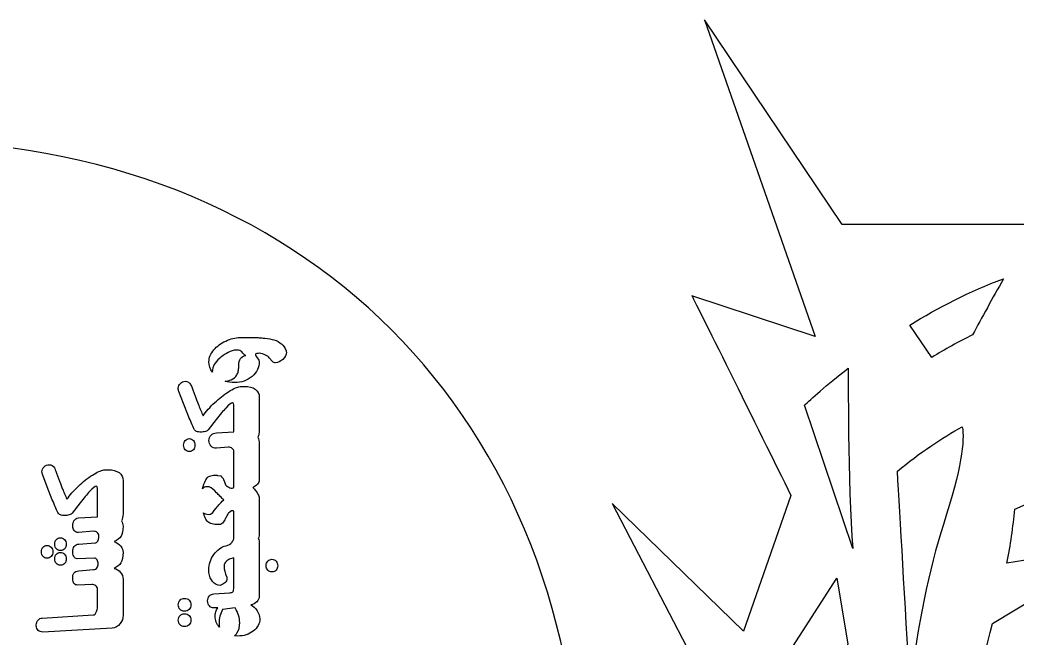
# Model space of a CAD drawing. Extents: x -11 to 3328, y 13 to 1701.
# Drawn here: x 1662 to 1979, y 1503.5 to 1699.9 of the extents above; entities that cross this region are included whole.
import ezdxf

# ---------------------------------------------------------------- set-up
doc = ezdxf.new("R2010")
doc.units = 0
doc.layers.add('H0107_Printing_Least_5', color=7, linetype='CONTINUOUS')

msp = doc.modelspace()

# ---------------------------------------------------------------- linework, layer by layer
at = {"layer": 'H0107_Printing_Least_5', "color": 1}
for points in [[(1984.54125, 1634.911459), (1923.406252, 1634.911459), (1879.644253, 1699.916458), (1914.771252, 1599.28846), (1875.599253, 1612.28246)], [(1951.834251, 1592.67846), (1944.910251, 1602.96246)], [(1731.953957, 1599.00546), (1736.505957, 1599.00546)], [(1731.028957, 1595.01846), (1730.598957, 1595.01846), (1730.070957, 1595.01846)], [(1742.292956, 1591.34646), (1741.252956, 1592.58446)], [(1715.572957, 1573.982461), (1713.937957, 1578.043461), (1712.517957, 1581.82346)], [(1716.942957, 1582.43346), (1717.867957, 1579.891461)], [(1731.955957, 1583.44046), (1732.583957, 1583.49046), (1733.310957, 1583.50646)], [(1738.050957, 1580.02346), (1738.050957, 1569.543461)], [(1724.436957, 1568.701461), (1729.962957, 1569.035461), (1729.962957, 1577.597461)], [(1926.736252, 1531.972462), (1911.355252, 1577.491461)], [(1724.379957, 1572.959461), (1721.851957, 1569.691461)], [(1728.308957, 1564.211461), (1724.438957, 1563.815461)], [(1729.946957, 1551.552461), (1729.946957, 1555.826461), (1729.962957, 1555.826461), (1729.962957, 1562.792461)], [(1738.050957, 1565.251461), (1738.050957, 1556.371461)], [(1688.651958, 1556.933461), (1689.279958, 1556.983461), (1690.006958, 1557.000461)], [(1672.268958, 1547.475461), (1670.633958, 1551.536461), (1669.212958, 1555.316461)], [(1673.638958, 1555.927461), (1674.563958, 1553.385461)], [(1694.745958, 1553.516461), (1694.745958, 1543.036461)], [(1724.813957, 1555.216461), (1725.869957, 1555.018461)], [(1738.019957, 1555.826461), (1738.050957, 1555.826461), (1738.050957, 1553.747461)], [(1680.537958, 1541.700461), (1686.658958, 1542.083461), (1686.658958, 1551.090461)], [(1722.169957, 1551.586461), (1721.839957, 1551.586461), (1721.345957, 1551.586461)], [(1738.050957, 1547.508461), (1738.050957, 1536.994462)], [(1907.056252, 1548.872461), (1892.022253, 1505.745462), (1850.241254, 1546.263461), (1883.719253, 1481.926463), (1868.255253, 1422.496464)], [(1681.074958, 1546.452461), (1678.547958, 1543.184461)], [(1729.946957, 1535.080462), (1729.946957, 1543.811461)], [(1728.791957, 1543.646461), (1728.295957, 1543.200461)], [(1685.404958, 1537.441462), (1680.534958, 1537.029462)], [(1725.456957, 1539.602462), (1724.607957, 1539.602462)], [(1680.733958, 1533.381462), (1685.833958, 1533.777462)], [(1738.050957, 1533.446462), (1738.050957, 1520.093462)], [(1971.157251, 1508.150462), (2012.80025, 1533.218462), (1975.743251, 1527.317462)], [(1685.635958, 1528.908462), (1680.122958, 1528.710462)], [(1729.962957, 1519.747462), (1729.962957, 1528.994462)], [(1680.733958, 1524.864462), (1685.404958, 1525.276462)], [(1722.007957, 1524.331462), (1722.007957, 1524.943462), (1722.007957, 1525.141462)], [(1694.745958, 1522.190462), (1694.745958, 1514.565462), (1694.745958, 1514.350462), (1694.745958, 1510.670462)], [(1727.717957, 1522.910462), (1727.767957, 1522.678462), (1727.767957, 1522.397462)], [(1684.806958, 1520.556462), (1680.339958, 1520.358462)], [(1686.658958, 1514.565462), (1686.658958, 1518.988462)], [(1738.030957, 1519.747462), (1738.050957, 1519.747462), (1738.050957, 1516.743462)], [(1723.645957, 1517.552462), (1728.722957, 1517.931462)], [(1724.846957, 1513.095462), (1723.640957, 1513.095462)], [(1730.375957, 1513.091462), (1726.408957, 1512.576462)], [(1669.014958, 1509.889462), (1685.205958, 1510.873462)], [(1667.149958, 1507.466462), (1667.149958, 1507.598462), (1667.149958, 1507.762462)], [(1691.279958, 1506.642462), (1669.211958, 1505.438462)]]:
    msp.add_lwpolyline(points, dxfattribs=at)
for points in [[(1716.233957, 1584.10046)], [(1715.833957, 1562.792461)], [(1955.541251, 1539.655462)], [(1673.561958, 1531.896462)], [(1671.902958, 1529.452462)], [(1674.857958, 1530.707462)], [(1743.373956, 1527.974462)], [(1903.859252, 1494.927463), (1921.619252, 1522.609462), (1925.117252, 1501.660462), (1918.899252, 1481.818463)], [(1714.299957, 1516.148462)], [(1686.658958, 1514.565462)], [(1714.299957, 1511.246462)]]:
    msp.add_lwpolyline(points, close=True, dxfattribs=at)
for points in [[(1840.169954, 1445.653464), (1840.169954, 1573.248461), (1751.840956, 1661.578458), (1624.245959, 1661.578458)], [(1944.910251, 1602.96246), (1953.811251, 1608.46246), (1963.921251, 1613.76846), (1974.650251, 1617.68246)], [(1974.650251, 1617.68246), (1971.127251, 1611.44746), (1967.746251, 1605.34746), (1964.835251, 1599.89146)], [(1875.599253, 1612.28246), (1875.599253, 1612.28246), (1897.430253, 1568.507461), (1907.056252, 1548.872461)], [(1723.624957, 1595.13546), (1724.590957, 1596.25546), (1725.850957, 1597.17946), (1727.400957, 1597.90946)], [(1727.400957, 1597.90946), (1728.951957, 1598.63946), (1730.468957, 1599.00546), (1731.953957, 1599.00546)], [(1736.505957, 1599.00546), (1737.088957, 1599.00546), (1737.608957, 1598.99146), (1738.064957, 1598.96346)], [(1738.064957, 1598.96346), (1738.520957, 1598.93646), (1739.106957, 1598.88346), (1739.821957, 1598.80746)], [(1739.821957, 1598.80746), (1741.008956, 1598.68546), (1741.965956, 1598.50446), (1742.691956, 1598.26246)], [(1742.691956, 1598.26246), (1743.648956, 1597.97646), (1744.461956, 1597.54146), (1745.132956, 1596.95846)], [(1964.835251, 1599.89146), (1960.342251, 1597.69746), (1955.996251, 1595.24946), (1951.834251, 1592.67846)], [(1722.056957, 1591.33146), (1722.056957, 1592.62646), (1722.579957, 1593.89446), (1723.624957, 1595.13546)], [(1730.070957, 1595.01846), (1729.211957, 1594.72946), (1728.390957, 1594.36746), (1727.608957, 1593.93446)], [(1732.483957, 1594.42246), (1732.152957, 1594.81946), (1731.666957, 1595.01846), (1731.028957, 1595.01846)], [(1745.132956, 1596.95846), (1745.725956, 1596.43046), (1746.188956, 1595.78646), (1746.517956, 1595.02746)], [(1746.517956, 1595.02746), (1746.562956, 1594.91746), (1746.597956, 1594.81046), (1746.625956, 1594.70546)], [(1746.625956, 1594.70546), (1746.652956, 1594.60046), (1746.666956, 1594.47146), (1746.666956, 1594.31746)], [(1723.144957, 1588.00146), (1722.425957, 1588.99146), (1722.056957, 1590.10046), (1722.056957, 1591.33146)], [(1725.477957, 1592.44946), (1723.912957, 1591.11446), (1723.130957, 1589.71246), (1723.130957, 1588.24446)], [(1727.608957, 1593.93446), (1726.826957, 1593.49946), (1726.116957, 1593.00546), (1725.477957, 1592.44946)], [(1731.516957, 1589.84746), (1731.516957, 1591.04146), (1731.714957, 1591.87546), (1732.105957, 1592.34946)], [(1732.105957, 1592.34946), (1732.497957, 1592.82446), (1733.041957, 1593.13946), (1733.737957, 1593.29446)], [(1733.737957, 1593.29446), (1733.385957, 1593.44946), (1732.967957, 1593.82446), (1732.483957, 1594.42246)], [(1738.050957, 1591.34646), (1738.050957, 1589.55346), (1737.286957, 1587.99346), (1735.756957, 1586.66746)], [(1737.010957, 1593.80546), (1736.878957, 1593.75046), (1736.812957, 1593.64646), (1736.812957, 1593.49246)], [(1736.812957, 1593.49246), (1736.812957, 1593.36046), (1737.019957, 1593.04146), (1737.431957, 1592.53446)], [(1738.000957, 1594.00446), (1737.638957, 1594.00446), (1737.307957, 1593.93846), (1737.010957, 1593.80546)], [(1737.431957, 1592.53446), (1737.844957, 1592.02846), (1738.050957, 1591.63246), (1738.050957, 1591.34646)], [(1740.064956, 1593.39346), (1739.414957, 1593.80046), (1738.727957, 1594.00446), (1738.000957, 1594.00446)], [(1741.252956, 1592.58446), (1740.966956, 1592.95846), (1740.569956, 1593.22846), (1740.064956, 1593.39346)], [(1743.266956, 1590.96746), (1742.880956, 1590.96746), (1742.556956, 1591.09346), (1742.292956, 1591.34646)], [(1745.527956, 1592.07346), (1744.768956, 1591.33546), (1744.014956, 1590.96746), (1743.266956, 1590.96746)], [(1746.666956, 1594.31746), (1746.666956, 1593.55846), (1746.287956, 1592.81046), (1745.527956, 1592.07346)], [(1723.130957, 1588.24446), (1723.130957, 1588.16346), (1723.139957, 1588.08246), (1723.144957, 1588.00146)], [(1730.920957, 1587.12946), (1731.142957, 1587.48246), (1731.297957, 1587.88046), (1731.385957, 1588.32246)], [(1731.385957, 1588.32246), (1731.473957, 1588.76446), (1731.516957, 1589.27246), (1731.516957, 1589.84746)], [(1911.355252, 1577.491461), (1913.286252, 1579.299461), (1918.213252, 1583.78346), (1925.296252, 1589.29046)], [(1925.296252, 1589.29046), (1925.296252, 1589.29046), (1925.158252, 1552.076461), (1926.736252, 1531.972462)], [(1712.970957, 1584.44746), (1713.428957, 1584.88746), (1713.942957, 1585.10746), (1714.515957, 1585.10746)], [(1714.515957, 1585.10746), (1715.285957, 1585.10746), (1715.858957, 1584.77146), (1716.233957, 1584.10046)], [(1727.200957, 1585.13046), (1727.851957, 1585.18046), (1728.494957, 1585.33846), (1729.130957, 1585.62046)], [(1730.177957, 1584.67846), (1729.112957, 1584.67846), (1728.121957, 1584.83146), (1727.200957, 1585.13046)], [(1729.130957, 1585.62046), (1729.904957, 1585.96346), (1730.500957, 1586.46646), (1730.920957, 1587.12946)], [(1735.756957, 1586.66746), (1734.227957, 1585.34146), (1732.366957, 1584.67846), (1730.177957, 1584.67846)], [(1712.285957, 1582.86246), (1712.285957, 1583.47846), (1712.513957, 1584.00746), (1712.970957, 1584.44746)], [(1712.517957, 1581.82346), (1712.362957, 1582.13146), (1712.285957, 1582.47746), (1712.285957, 1582.86246)], [(1716.233957, 1584.10046), (1716.353957, 1583.88046), (1716.590957, 1583.32546), (1716.942957, 1582.43346)], [(1723.879957, 1578.340461), (1725.277957, 1579.649461), (1726.753957, 1580.80546), (1728.306957, 1581.80646)], [(1728.306957, 1581.80646), (1729.781957, 1582.74146), (1730.998957, 1583.28646), (1731.955957, 1583.44046)], [(1733.310957, 1583.50646), (1734.764957, 1583.50646), (1735.917957, 1583.20346), (1736.770957, 1582.59846)], [(1736.770957, 1582.59846), (1737.623957, 1581.99346), (1738.050957, 1581.13546), (1738.050957, 1580.02346)], [(1978.270251, 1544.465461), (2005.93725, 1557.076461), (2038.981249, 1570.391461), (2052.207249, 1584.54646)], [(1717.867957, 1579.891461), (1718.219957, 1578.901461), (1718.539957, 1578.059461), (1718.825957, 1577.366461)], [(1718.825957, 1577.366461), (1719.023957, 1576.860461), (1719.236957, 1576.345461), (1719.461957, 1575.823461)], [(1719.461957, 1575.823461), (1719.687957, 1575.300461), (1719.943957, 1574.731461), (1720.229957, 1574.114461)], [(1720.229957, 1574.114461), (1720.692957, 1574.808461), (1721.223957, 1575.503461), (1721.823957, 1576.202461)], [(1721.823957, 1576.202461), (1722.423957, 1576.901461), (1723.108957, 1577.614461), (1723.879957, 1578.340461)], [(1727.385957, 1576.574461), (1726.978957, 1576.133461), (1726.532957, 1575.622461), (1726.046957, 1575.039461)], [(1729.566957, 1578.258461), (1729.158957, 1578.258461), (1728.431957, 1577.696461), (1727.385957, 1576.574461)], [(1729.962957, 1577.597461), (1729.962957, 1578.037461), (1729.830957, 1578.258461), (1729.566957, 1578.258461)], [(1716.514957, 1571.787461), (1716.217957, 1572.469461), (1715.903957, 1573.201461), (1715.572957, 1573.982461)], [(1726.046957, 1575.039461), (1725.518957, 1574.401461), (1724.962957, 1573.707461), (1724.379957, 1572.959461)], [(1717.357957, 1569.889461), (1717.093957, 1570.472461), (1716.812957, 1571.105461), (1716.514957, 1571.787461)], [(1718.141957, 1569.171461), (1717.772957, 1569.308461), (1717.511957, 1569.548461), (1717.357957, 1569.889461)], [(1719.488957, 1568.965461), (1718.959957, 1568.965461), (1718.510957, 1569.033461), (1718.141957, 1569.171461)], [(1720.909957, 1569.171461), (1720.424957, 1569.033461), (1719.950957, 1568.965461), (1719.488957, 1568.965461)], [(1721.851957, 1569.691461), (1721.707957, 1569.482461), (1721.394957, 1569.308461), (1720.909957, 1569.171461)], [(1738.050957, 1569.543461), (1738.050957, 1568.700461), (1737.892957, 1567.967461), (1737.595957, 1567.330461)], [(1940.932251, 1556.527461), (1947.984251, 1562.369461), (1955.220251, 1567.212461), (1961.542251, 1570.692461)], [(1961.542251, 1570.692461), (1962.338251, 1566.191461), (1961.332251, 1557.540461), (1955.541251, 1539.655462)], [(1714.001957, 1564.822461), (1714.001957, 1565.427461), (1714.178957, 1565.922461), (1714.530957, 1566.307461)], [(1714.530957, 1566.307461), (1714.882957, 1566.692461), (1715.317957, 1566.885461), (1715.833957, 1566.885461)], [(1715.833957, 1566.885461), (1716.328957, 1566.885461), (1716.749957, 1566.689461), (1717.097957, 1566.299461)], [(1717.097957, 1566.299461), (1717.443957, 1565.908461), (1717.617957, 1565.416461), (1717.617957, 1564.822461)], [(1722.040957, 1566.275461), (1722.040957, 1566.968461), (1722.266957, 1567.545461), (1722.717957, 1568.008461)], [(1722.710957, 1564.508461), (1722.263957, 1564.970461), (1722.040957, 1565.559461), (1722.040957, 1566.275461)], [(1722.717957, 1568.008461), (1723.169957, 1568.470461), (1723.742957, 1568.701461), (1724.436957, 1568.701461)], [(1737.595957, 1567.330461), (1737.891957, 1566.714461), (1738.050957, 1566.026461), (1738.050957, 1565.251461)], [(1714.538957, 1563.353461), (1714.180957, 1563.727461), (1714.001957, 1564.217461), (1714.001957, 1564.822461)], [(1715.833957, 1562.792461), (1715.327957, 1562.792461), (1714.896957, 1562.979461), (1714.538957, 1563.353461)], [(1717.097957, 1563.353461), (1716.749957, 1562.979461), (1716.328957, 1562.792461), (1715.833957, 1562.792461)], [(1717.617957, 1564.822461), (1717.617957, 1564.217461), (1717.443957, 1563.727461), (1717.097957, 1563.353461)], [(1724.438957, 1563.815461), (1723.732957, 1563.815461), (1723.156957, 1564.046461), (1722.710957, 1564.508461)], [(1729.457957, 1563.799461), (1729.122957, 1564.074461), (1728.739957, 1564.211461), (1728.308957, 1564.211461)], [(1729.962957, 1562.792461), (1729.962957, 1563.188461), (1729.794957, 1563.523461), (1729.457957, 1563.799461)], [(1668.980958, 1556.356461), (1668.980958, 1556.972461), (1669.209958, 1557.500461), (1669.666958, 1557.941461)], [(1669.666958, 1557.941461), (1670.123958, 1558.380461), (1670.637958, 1558.600461), (1671.210958, 1558.600461)], [(1671.210958, 1558.600461), (1671.981958, 1558.600461), (1672.554958, 1558.264461), (1672.928958, 1557.594461)], [(1672.928958, 1557.594461), (1673.049958, 1557.374461), (1673.286958, 1556.818461), (1673.638958, 1555.927461)], [(1685.001958, 1555.299461), (1686.477958, 1556.235461), (1687.694958, 1556.779461), (1688.651958, 1556.933461)], [(1690.006958, 1557.000461), (1691.459958, 1557.000461), (1692.613958, 1556.697461), (1693.465958, 1556.092461)], [(1944.889251, 1488.383463), (1943.368251, 1514.704462), (1941.749251, 1542.476461), (1940.932251, 1556.527461)], [(1669.212958, 1555.316461), (1669.057958, 1555.624461), (1668.980958, 1555.970461), (1668.980958, 1556.356461)], [(1674.563958, 1553.385461), (1674.915958, 1552.394461), (1675.235958, 1551.553461), (1675.521958, 1550.860461)], [(1680.575958, 1551.833461), (1681.973958, 1553.142461), (1683.449958, 1554.298461), (1685.001958, 1555.299461)], [(1693.465958, 1556.092461), (1694.319958, 1555.486461), (1694.745958, 1554.628461), (1694.745958, 1553.516461)], [(1720.006957, 1550.928461), (1720.228957, 1551.913461), (1720.566957, 1552.854461), (1721.032957, 1553.747461)], [(1721.032957, 1553.747461), (1721.308957, 1554.308461), (1721.704957, 1554.704461), (1722.221957, 1554.935461)], [(1722.221957, 1554.935461), (1722.739957, 1555.167461), (1723.310957, 1555.282461), (1723.937957, 1555.282461)], [(1723.937957, 1555.282461), (1724.092957, 1555.282461), (1724.255957, 1555.274461), (1724.425957, 1555.257461)], [(1724.425957, 1555.257461), (1724.595957, 1555.241461), (1724.724957, 1555.227461), (1724.813957, 1555.216461)], [(1725.869957, 1555.018461), (1726.012957, 1554.853461), (1726.136957, 1554.707461), (1726.240957, 1554.580461)], [(1726.240957, 1554.580461), (1726.345957, 1554.454461), (1726.446957, 1554.319461), (1726.545957, 1554.176461)], [(1726.545957, 1554.176461), (1726.821957, 1553.736461), (1726.994957, 1553.287461), (1727.065957, 1552.831461)], [(1738.050957, 1553.747461), (1738.050957, 1553.274461), (1737.853957, 1552.823461), (1737.459957, 1552.393461)], [(1738.050957, 1556.371461), (1738.050957, 1556.183461), (1738.035957, 1556.005461), (1738.019957, 1555.826461)], [(1675.521958, 1550.860461), (1675.719958, 1550.354461), (1675.931958, 1549.838461), (1676.157958, 1549.316461)], [(1678.519958, 1549.696461), (1679.119958, 1550.394461), (1679.804958, 1551.107461), (1680.575958, 1551.833461)], [(1686.262958, 1551.750461), (1685.854958, 1551.750461), (1685.127958, 1551.190461), (1684.081958, 1550.067461)], [(1686.658958, 1551.090461), (1686.658958, 1551.531461), (1686.526958, 1551.750461), (1686.262958, 1551.750461)], [(1721.345957, 1551.586461), (1720.804957, 1551.586461), (1720.360957, 1551.361461), (1720.006957, 1550.928461)], [(1724.473957, 1549.696461), (1723.678957, 1550.592461), (1722.909957, 1551.222461), (1722.169957, 1551.586461)], [(1727.065957, 1552.831461), (1727.138957, 1552.374461), (1727.440957, 1551.981461), (1727.973957, 1551.651461)], [(1727.973957, 1551.651461), (1728.507957, 1551.321461), (1728.999957, 1551.156461), (1729.450957, 1551.156461)], [(1729.450957, 1551.156461), (1729.780957, 1551.156461), (1729.946957, 1551.287461), (1729.946957, 1551.552461)], [(1737.459957, 1552.393461), (1737.066957, 1551.964461), (1736.580957, 1551.617461), (1736.003957, 1551.354461)], [(1736.003957, 1551.354461), (1736.392957, 1550.968461), (1736.719957, 1550.611461), (1736.985957, 1550.281461)], [(1736.985957, 1550.281461), (1737.318957, 1549.841461), (1737.578957, 1549.398461), (1737.767957, 1548.952461)], [(1673.210958, 1545.280461), (1672.913958, 1545.962461), (1672.599958, 1546.694461), (1672.268958, 1547.475461)], [(1676.157958, 1549.316461), (1676.382958, 1548.793461), (1676.639958, 1548.224461), (1676.925958, 1547.608461)], [(1676.925958, 1547.608461), (1677.387958, 1548.301461), (1677.919958, 1548.997461), (1678.519958, 1549.696461)], [(1682.742958, 1548.533461), (1682.214958, 1547.894461), (1681.658958, 1547.200461), (1681.074958, 1546.452461)], [(1684.081958, 1550.067461), (1683.673958, 1549.627461), (1683.227958, 1549.115461), (1682.742958, 1548.533461)], [(1725.503957, 1548.646461), (1725.173957, 1548.982461), (1724.831957, 1549.332461), (1724.473957, 1549.696461)], [(1725.420957, 1546.095461), (1725.640957, 1546.337461), (1726.079957, 1546.796461), (1726.736957, 1547.470461)], [(1726.736957, 1547.470461), (1726.464957, 1547.665461), (1726.053957, 1548.057461), (1725.503957, 1548.646461)], [(1737.767957, 1548.952461), (1737.956957, 1548.506461), (1738.050957, 1548.025461), (1738.050957, 1547.508461)], [(1674.053958, 1543.382461), (1673.788958, 1543.965461), (1673.508958, 1544.598461), (1673.210958, 1545.280461)], [(1722.703957, 1542.900461), (1722.869957, 1542.954461), (1723.431957, 1543.601461), (1724.392957, 1544.841461)], [(1724.392957, 1544.841461), (1724.777957, 1545.353461), (1725.118957, 1545.770461), (1725.420957, 1546.095461)], [(1729.483957, 1543.992461), (1729.307957, 1543.992461), (1729.076957, 1543.877461), (1728.791957, 1543.646461)], [(1729.723957, 1543.934461), (1729.651957, 1543.961461), (1729.572957, 1543.981461), (1729.483957, 1543.992461)], [(1729.946957, 1543.811461), (1729.869957, 1543.866461), (1729.795957, 1543.907461), (1729.723957, 1543.934461)], [(1975.743251, 1527.317462), (1976.892251, 1533.070462), (1977.689251, 1538.820462), (1978.270251, 1544.465461)], [(1674.837958, 1542.664461), (1674.468958, 1542.802461), (1674.207958, 1543.041461), (1674.053958, 1543.382461)], [(1676.184958, 1542.458461), (1675.655958, 1542.458461), (1675.206958, 1542.526461), (1674.837958, 1542.664461)], [(1677.605958, 1542.664461), (1677.120958, 1542.526461), (1676.646958, 1542.458461), (1676.184958, 1542.458461)], [(1678.547958, 1543.184461), (1678.403958, 1542.975461), (1678.089958, 1542.802461), (1677.605958, 1542.664461)], [(1678.736958, 1539.026462), (1678.736958, 1539.697462), (1678.862958, 1540.269461), (1679.115958, 1540.742461)], [(1679.115958, 1540.742461), (1679.413958, 1541.281461), (1679.887958, 1541.601461), (1680.537958, 1541.700461)], [(1694.745958, 1543.036461), (1694.745958, 1542.147461), (1694.570958, 1541.380461), (1694.240958, 1540.721461)], [(1694.240958, 1540.721461), (1694.565958, 1540.246461), (1694.745958, 1539.688462), (1694.745958, 1539.026462)], [(1720.579957, 1542.424461), (1720.465957, 1542.713461), (1720.389957, 1543.038461), (1720.297957, 1543.347461)], [(1720.297957, 1543.347461), (1720.724957, 1542.998461), (1721.236957, 1542.819461), (1721.839957, 1542.819461)], [(1721.231957, 1541.005461), (1721.000957, 1541.434461), (1720.783957, 1541.907461), (1720.579957, 1542.424461)], [(1722.386957, 1539.998462), (1721.880957, 1540.229461), (1721.495957, 1540.564461), (1721.231957, 1541.005461)], [(1721.839957, 1542.819461), (1722.252957, 1542.819461), (1722.539957, 1542.845461), (1722.703957, 1542.900461)], [(1727.099957, 1541.128461), (1726.940957, 1540.859461), (1726.788957, 1540.630461), (1726.644957, 1540.443461)], [(1727.652957, 1542.110461), (1727.443957, 1541.725461), (1727.258957, 1541.398461), (1727.099957, 1541.128461)], [(1728.295957, 1543.200461), (1728.207957, 1543.134461), (1727.993957, 1542.771461), (1727.652957, 1542.110461)], [(1679.197958, 1537.739462), (1678.890958, 1538.145462), (1678.736958, 1538.574462), (1678.736958, 1539.026462)], [(1680.534958, 1537.029462), (1680.006958, 1537.029462), (1679.561958, 1537.265462), (1679.197958, 1537.739462)], [(1686.543958, 1537.078462), (1686.246958, 1537.320462), (1685.866958, 1537.441462), (1685.404958, 1537.441462)], [(1694.745958, 1539.026462), (1694.745958, 1537.639462), (1694.535958, 1536.594462), (1694.115958, 1535.890462)], [(1723.921957, 1539.635462), (1723.294957, 1539.701462), (1722.782957, 1539.822462), (1722.386957, 1539.998462)], [(1724.607957, 1539.602462), (1724.336957, 1539.602462), (1724.109957, 1539.613462), (1723.921957, 1539.635462)], [(1726.644957, 1540.443461), (1726.215957, 1539.882462), (1725.819957, 1539.602462), (1725.456957, 1539.602462)], [(1955.541251, 1539.655462), (1950.884251, 1525.275462), (1947.437251, 1507.377462), (1944.889251, 1488.383463)], [(1673.024958, 1533.381462), (1673.024958, 1533.997462), (1673.198958, 1534.489462), (1673.544958, 1534.858462)], [(1673.544958, 1534.858462), (1673.891958, 1535.226462), (1674.328958, 1535.411462), (1674.857958, 1535.411462)], [(1674.857958, 1535.411462), (1675.351958, 1535.411462), (1675.784958, 1535.221462), (1676.152958, 1534.842462)], [(1676.152958, 1534.842462), (1676.521958, 1534.462462), (1676.705958, 1533.975462), (1676.705958, 1533.381462)], [(1685.833958, 1533.777462), (1686.218958, 1533.777462), (1686.521958, 1533.959462), (1686.740958, 1534.322462)], [(1687.054958, 1535.807462), (1687.054958, 1536.379462), (1686.883958, 1536.803462), (1686.543958, 1537.078462)], [(1686.740958, 1534.322462), (1686.950958, 1534.706462), (1687.054958, 1535.202462), (1687.054958, 1535.807462)], [(1694.115958, 1535.890462), (1693.694958, 1535.185462), (1692.953958, 1534.619462), (1691.890958, 1534.190462)], [(1729.418957, 1534.036462), (1729.673957, 1534.364462), (1729.843957, 1534.713462), (1729.946957, 1535.080462)], [(1738.050957, 1536.994462), (1738.050957, 1536.336462), (1737.942957, 1535.741462), (1737.743957, 1535.201462)], [(1737.743957, 1535.201462), (1737.945957, 1534.732462), (1738.050957, 1534.150462), (1738.050957, 1533.446462)], [(1668.799958, 1530.905462), (1668.799958, 1531.521462), (1668.970958, 1532.021462), (1669.310958, 1532.407462)], [(1669.310958, 1532.407462), (1669.674958, 1532.792462), (1670.097958, 1532.985462), (1670.582958, 1532.985462)], [(1670.582958, 1532.985462), (1671.088958, 1532.985462), (1671.520958, 1532.798462), (1671.877958, 1532.424462)], [(1671.877958, 1532.424462), (1672.235958, 1532.049462), (1672.414958, 1531.543462), (1672.414958, 1530.905462)], [(1673.561958, 1531.896462), (1673.203958, 1532.280462), (1673.024958, 1532.776462), (1673.024958, 1533.381462)], [(1674.857958, 1531.317462), (1674.350958, 1531.317462), (1673.919958, 1531.510462), (1673.561958, 1531.896462)], [(1676.177958, 1531.912462), (1675.825958, 1531.516462), (1675.385958, 1531.317462), (1674.857958, 1531.317462)], [(1676.705958, 1533.381462), (1676.705958, 1532.798462), (1676.529958, 1532.308462), (1676.177958, 1531.912462)], [(1678.736958, 1531.103462), (1678.736958, 1531.686462), (1678.895958, 1532.198462), (1679.214958, 1532.638462)], [(1679.066958, 1529.535462), (1678.845958, 1530.008462), (1678.736958, 1530.530462), (1678.736958, 1531.103462)], [(1679.214958, 1532.638462), (1679.577958, 1533.134462), (1680.083958, 1533.381462), (1680.733958, 1533.381462)], [(1691.890958, 1534.190462), (1692.831958, 1533.903462), (1693.562958, 1533.397462), (1694.082958, 1532.671462)], [(1694.082958, 1532.671462), (1694.525958, 1532.066462), (1694.745958, 1531.411462), (1694.745958, 1530.707462)], [(1723.599957, 1530.043462), (1724.662957, 1531.526462), (1725.957957, 1532.465462), (1727.486957, 1532.862462)], [(1727.486957, 1532.862462), (1728.289957, 1533.006462), (1728.934957, 1533.397462), (1729.418957, 1534.036462)], [(1669.310958, 1529.469462), (1668.970958, 1529.843462), (1668.799958, 1530.322462), (1668.799958, 1530.905462)], [(1670.582958, 1528.908462), (1670.097958, 1528.908462), (1669.674958, 1529.095462), (1669.310958, 1529.469462)], [(1671.902958, 1529.452462), (1671.539958, 1529.090462), (1671.099958, 1528.908462), (1670.582958, 1528.908462)], [(1672.414958, 1530.905462), (1672.414958, 1530.311462), (1672.243958, 1529.826462), (1671.902958, 1529.452462)], [(1673.024958, 1528.710462), (1673.024958, 1529.304462), (1673.201958, 1529.783462), (1673.553958, 1530.146462)], [(1673.553958, 1527.249462), (1673.201958, 1527.629462), (1673.024958, 1528.116462), (1673.024958, 1528.710462)], [(1673.553958, 1530.146462), (1673.882958, 1530.520462), (1674.318958, 1530.707462), (1674.857958, 1530.707462)], [(1674.857958, 1530.707462), (1675.363958, 1530.707462), (1675.798958, 1530.517462), (1676.160958, 1530.138462)], [(1676.160958, 1530.138462), (1676.524958, 1529.758462), (1676.705958, 1529.282462), (1676.705958, 1528.710462)], [(1676.705958, 1528.710462), (1676.705958, 1528.137462), (1676.529958, 1527.647462), (1676.177958, 1527.241462)], [(1680.122958, 1528.710462), (1679.681958, 1528.710462), (1679.329958, 1528.985462), (1679.066958, 1529.535462)], [(1686.485958, 1528.355462), (1686.260958, 1528.723462), (1685.976958, 1528.908462), (1685.635958, 1528.908462)], [(1686.823958, 1527.093462), (1686.823958, 1527.565462), (1686.710958, 1527.987462), (1686.485958, 1528.355462)], [(1694.745958, 1530.707462), (1694.745958, 1529.320462), (1694.527958, 1528.240462), (1694.090958, 1527.463462)], [(1722.007957, 1525.141462), (1722.007957, 1526.927462), (1722.537957, 1528.561462), (1723.599957, 1530.043462)], [(1728.031957, 1528.307462), (1727.613957, 1528.071462), (1727.300957, 1527.748462), (1727.091957, 1527.341462)], [(1729.962957, 1528.994462), (1729.093957, 1528.773462), (1728.449957, 1528.545462), (1728.031957, 1528.307462)], [(1740.262956, 1526.513462), (1740.262956, 1527.130462), (1740.435956, 1527.622462), (1740.782956, 1527.991462)], [(1740.782956, 1527.991462), (1741.128956, 1528.359462), (1741.565956, 1528.544462), (1742.093956, 1528.544462)], [(1742.093956, 1528.544462), (1742.578956, 1528.544462), (1743.004956, 1528.354462), (1743.373956, 1527.974462)], [(1743.373956, 1527.974462), (1743.742956, 1527.595462), (1743.926956, 1527.108462), (1743.926956, 1526.513462)], [(1674.857958, 1526.680462), (1674.340958, 1526.680462), (1673.905958, 1526.869462), (1673.553958, 1527.249462)], [(1676.177958, 1527.241462), (1675.825958, 1526.866462), (1675.385958, 1526.680462), (1674.857958, 1526.680462)], [(1679.140958, 1524.196462), (1679.410958, 1524.542462), (1679.940958, 1524.765462), (1680.733958, 1524.864462)], [(1685.404958, 1525.276462), (1685.844958, 1525.276462), (1686.207958, 1525.486462), (1686.493958, 1525.904462)], [(1686.493958, 1525.904462), (1686.713958, 1526.223462), (1686.823958, 1526.619462), (1686.823958, 1527.093462)], [(1694.090958, 1527.463462), (1693.653958, 1526.688462), (1692.919958, 1526.091462), (1691.890958, 1525.673462)], [(1691.890958, 1525.673462), (1692.709958, 1525.475462), (1693.390958, 1525.051462), (1693.933958, 1524.402462)], [(1727.091957, 1527.341462), (1726.958957, 1527.076462), (1726.893957, 1526.712462), (1726.893957, 1526.249462)], [(1726.893957, 1526.249462), (1726.893957, 1525.345462), (1727.168957, 1524.232462), (1727.717957, 1522.910462)], [(1740.798956, 1525.078462), (1740.440956, 1525.452462), (1740.262956, 1525.930462), (1740.262956, 1526.513462)], [(1742.093956, 1524.516462), (1741.587956, 1524.516462), (1741.156956, 1524.703462), (1740.798956, 1525.078462)], [(1743.381956, 1525.078462), (1743.051956, 1524.703462), (1742.622956, 1524.516462), (1742.093956, 1524.516462)], [(1743.926956, 1526.513462), (1743.926956, 1525.941462), (1743.744956, 1525.463462), (1743.381956, 1525.078462)], [(1678.736958, 1522.405462), (1678.736958, 1523.252462), (1678.870958, 1523.849462), (1679.140958, 1524.196462)], [(1679.149958, 1520.862462), (1678.874958, 1521.197462), (1678.736958, 1521.711462), (1678.736958, 1522.405462)], [(1693.933958, 1524.402462), (1694.474958, 1523.752462), (1694.745958, 1523.015462), (1694.745958, 1522.190462)], [(1723.222957, 1521.455462), (1722.645957, 1522.160462), (1722.239957, 1523.119462), (1722.007957, 1524.331462)], [(1727.767957, 1522.397462), (1727.767957, 1521.945462), (1727.551957, 1521.510462), (1727.118957, 1521.091462)], [(1680.339958, 1520.358462), (1679.822958, 1520.358462), (1679.424958, 1520.526462), (1679.149958, 1520.862462)], [(1686.046958, 1520.127462), (1685.693958, 1520.413462), (1685.280958, 1520.556462), (1684.806958, 1520.556462)], [(1686.658958, 1518.988462), (1686.658958, 1519.439462), (1686.454958, 1519.819462), (1686.046958, 1520.127462)], [(1725.669957, 1520.264462), (1724.704957, 1520.264462), (1723.888957, 1520.661462), (1723.222957, 1521.455462)], [(1727.118957, 1521.091462), (1726.729957, 1520.716462), (1726.247957, 1520.441462), (1725.669957, 1520.264462)], [(1729.714957, 1518.286462), (1729.879957, 1518.522462), (1729.962957, 1519.010462), (1729.962957, 1519.747462)], [(1738.050957, 1520.093462), (1738.050957, 1519.974462), (1738.036957, 1519.862462), (1738.030957, 1519.747462)], [(1712.318957, 1514.118462), (1712.318957, 1514.723462), (1712.499957, 1515.213462), (1712.863957, 1515.588462)], [(1712.863957, 1515.588462), (1713.226957, 1515.961462), (1713.704957, 1516.148462), (1714.299957, 1516.148462)], [(1714.299957, 1516.148462), (1714.882957, 1516.148462), (1715.366957, 1515.961462), (1715.751957, 1515.588462)], [(1715.751957, 1515.588462), (1716.136957, 1515.213462), (1716.328957, 1514.723462), (1716.328957, 1514.118462)], [(1721.627957, 1515.323462), (1721.627957, 1515.928462), (1721.814957, 1516.451462), (1722.189957, 1516.891462)], [(1722.188957, 1513.730462), (1721.814957, 1514.154462), (1721.627957, 1514.685462), (1721.627957, 1515.323462)], [(1722.189957, 1516.891462), (1722.565957, 1517.331462), (1723.049957, 1517.552462), (1723.645957, 1517.552462)], [(1728.722957, 1517.931462), (1729.218957, 1517.931462), (1729.549957, 1518.049462), (1729.714957, 1518.286462)], [(1738.050957, 1516.743462), (1738.050957, 1516.127462), (1737.787957, 1515.560462), (1737.261957, 1515.043462)], [(1686.324958, 1512.010462), (1686.547958, 1512.658462), (1686.658958, 1513.510462), (1686.658958, 1514.565462)], [(1712.863957, 1512.641462), (1712.499957, 1513.021462), (1712.318957, 1513.513462), (1712.318957, 1514.118462)], [(1714.299957, 1512.072462), (1713.704957, 1512.072462), (1713.226957, 1512.262462), (1712.863957, 1512.641462)], [(1715.759957, 1512.625462), (1715.379957, 1512.256462), (1714.893957, 1512.072462), (1714.299957, 1512.072462)], [(1716.328957, 1514.118462), (1716.328957, 1513.491462), (1716.139957, 1512.993462), (1715.759957, 1512.625462)], [(1723.640957, 1513.095462), (1723.047957, 1513.095462), (1722.562957, 1513.307462), (1722.188957, 1513.730462)], [(1724.235957, 1511.824462), (1724.334957, 1512.286462), (1724.538957, 1512.710462), (1724.846957, 1513.095462)], [(1726.408957, 1512.576462), (1725.642957, 1511.253462), (1725.258957, 1509.825462), (1725.258957, 1508.292462)], [(1731.841957, 1508.451462), (1731.841957, 1509.984462), (1731.353957, 1511.531462), (1730.375957, 1513.091462)], [(1737.261957, 1515.043462), (1736.736957, 1514.525462), (1736.113957, 1514.218462), (1735.392957, 1514.118462)], [(1735.392957, 1514.118462), (1736.141957, 1513.678462), (1736.801957, 1513.021462), (1737.373957, 1512.146462)], [(1737.373957, 1512.146462), (1737.946957, 1511.271462), (1738.231957, 1510.427462), (1738.231957, 1509.612462)], [(1667.149958, 1507.762462), (1667.149958, 1508.257462), (1667.344958, 1508.735462), (1667.734958, 1509.197462)], [(1667.734958, 1509.197462), (1668.125958, 1509.658462), (1668.552958, 1509.889462), (1669.014958, 1509.889462)], [(1685.205958, 1510.873462), (1685.684958, 1510.873462), (1686.057958, 1511.252462), (1686.324958, 1512.010462)], [(1694.745958, 1510.670462), (1694.745958, 1509.778462), (1694.448958, 1508.936462), (1693.850958, 1508.144462)], [(1712.318957, 1509.200462), (1712.318957, 1509.816462), (1712.499957, 1510.311462), (1712.863957, 1510.685462)], [(1712.871957, 1507.756462), (1712.502957, 1508.124462), (1712.318957, 1508.606462), (1712.318957, 1509.200462)], [(1712.863957, 1510.685462), (1713.226957, 1511.059462), (1713.704957, 1511.246462), (1714.299957, 1511.246462)], [(1714.299957, 1511.246462), (1714.882957, 1511.246462), (1715.366957, 1511.059462), (1715.751957, 1510.685462)], [(1715.751957, 1510.685462), (1716.136957, 1510.311462), (1716.328957, 1509.816462), (1716.328957, 1509.200462)], [(1716.328957, 1509.200462), (1716.328957, 1508.606462), (1716.144957, 1508.124462), (1715.776957, 1507.756462)], [(1724.037957, 1510.421462), (1724.037957, 1510.894462), (1724.103957, 1511.362462), (1724.235957, 1511.824462)], [(1725.395957, 1506.955462), (1724.495957, 1508.027462), (1724.037957, 1509.181462), (1724.037957, 1510.421462)], [(1738.231957, 1509.612462), (1738.231957, 1508.105462), (1737.541957, 1506.820462), (1736.160957, 1505.758462)], [(1667.802958, 1505.973462), (1667.467958, 1506.331462), (1667.249958, 1506.828462), (1667.149958, 1507.466462)], [(1669.211958, 1505.438462), (1668.608958, 1505.438462), (1668.138958, 1505.616462), (1667.802958, 1505.973462)], [(1693.850958, 1508.144462), (1693.186958, 1507.242462), (1692.330958, 1506.741462), (1691.279958, 1506.642462)], [(1714.299957, 1507.203462), (1713.716957, 1507.203462), (1713.239957, 1507.387462), (1712.871957, 1507.756462)], [(1715.776957, 1507.756462), (1715.407957, 1507.387462), (1714.915957, 1507.203462), (1714.299957, 1507.203462)], [(1725.258957, 1508.292462), (1725.258957, 1507.814462), (1725.311957, 1507.374462), (1725.395957, 1506.955462)], [(1730.950957, 1505.080462), (1731.544957, 1505.979462), (1731.841957, 1507.103462), (1731.841957, 1508.451462)], [(1736.160957, 1505.758462), (1734.779957, 1504.697462), (1733.121957, 1504.166462), (1731.184957, 1504.166462)], [(1959.116251, 1453.889464), (1962.619251, 1474.323463), (1967.327251, 1492.918463), (1971.157251, 1508.150462)], [(1730.167957, 1504.241462), (1730.447957, 1504.456462), (1730.712957, 1504.722462), (1730.950957, 1505.080462)], [(1731.184957, 1504.166462), (1730.837957, 1504.166462), (1730.499957, 1504.196462), (1730.167957, 1504.241462)]]:
    msp.add_open_spline(points, degree=3, dxfattribs=at)

doc.saveas('drawing.dxf')
